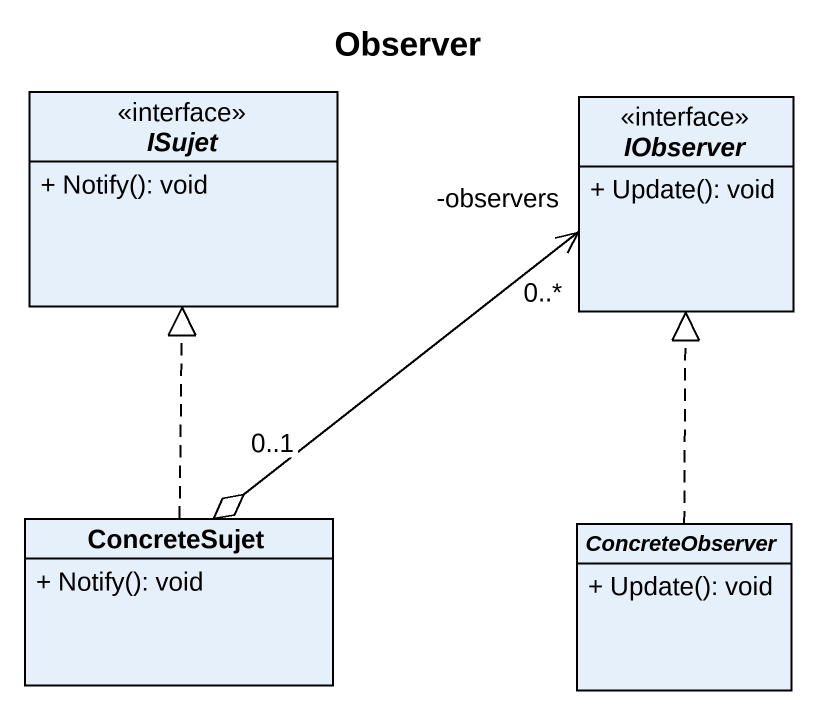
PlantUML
@startuml
title Observer
hide circle
hide empty members
skinparam classAttributeIconSize 0
interface ISujet <<interface>> {
  + Notify(): void
}
interface IObserver <<interface>> {
  + Update(): void
}
class ConcreteSujet {
  + Notify(): void
}
abstract class ConcreteObserver {
  + Update(): void
}
IObserver "-observers\n0..*" <--o "0..1" ConcreteSujet
ConcreteSujet .up.|> ISujet
ConcreteObserver .up.|> IObserver
@enduml
